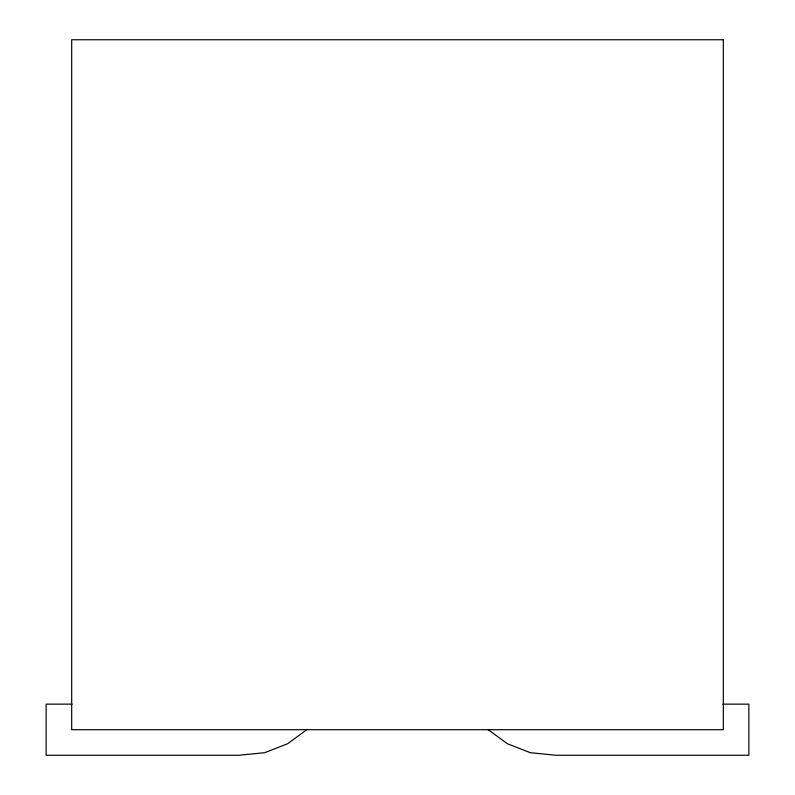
<?xml version="1.0" encoding="UTF-8"?>
<svg xmlns="http://www.w3.org/2000/svg" width="795" height="795" viewBox="0 0 795 795"><rect width="100%" height="100%" fill="white"/><g stroke="black" fill="none" stroke-linecap="round" stroke-linejoin="round"><path stroke-width="1.19" d="M306.781 729.701L287.621 743.752L264.626 752.696L239.066 755.25L46.14 755.25L46.14 704.141L72.106 704.141M722.894 704.141L748.86 704.141L748.86 755.25L555.934 755.25L530.374 752.696L507.379 743.752L488.219 729.701M723.311 39.75L71.689 39.75L71.689 729.701L723.311 729.701L723.311 39.75"/></g></svg>
